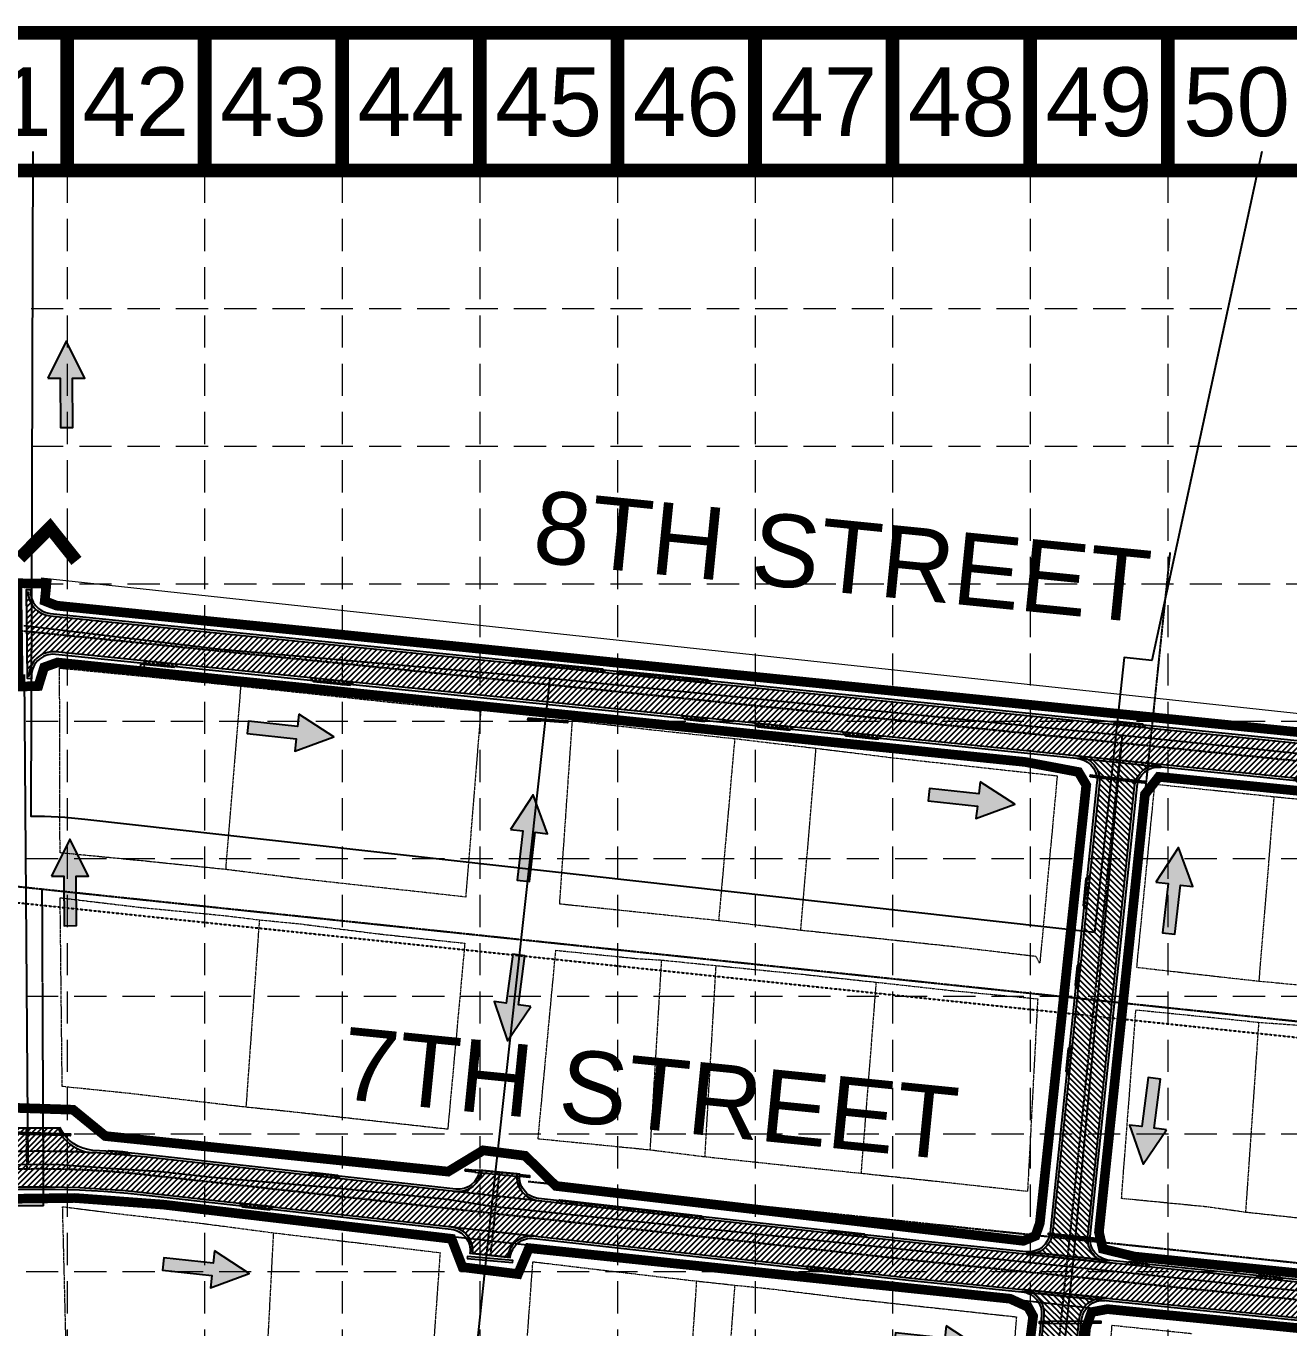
# Model space of a CAD drawing. Extents: x 332488 to 337969, y 579146 to 583084.
# Drawn here: x 336058 to 336843, y 581765 to 582574 of the extents above; entities that cross this region are included whole.
import ezdxf
from ezdxf.enums import TextEntityAlignment as Align

# ---------------------------------------------------------------- set-up
doc = ezdxf.new("R2010")
doc.units = 0
doc.header["$MEASUREMENT"] = 0
for name, pattern in [('CENTER2', [1.125, 0.75, -0.125, 0.125, -0.125]), ('DASHED', [0.75, 0.5, -0.25]), ('HIDDEN', [0.375, 0.25, -0.125]), ('PHANTOM', [2.5, 1.25, -0.25, 0.25, -0.25, 0.25, -0.25])]:
    doc.linetypes.add(name, pattern=pattern)
doc.layers.get('0').update_dxf_attribs({"color": 6})
for name, color, linetype in [('ARROWS', 252, 'Continuous'), ('BASE', 7, 'Continuous'), ('E-CULVERT', 1, 'Continuous'), ('E-MB', 1, 'Continuous'), ('E-SanitarySewer', 2, 'HIDDEN'), ('E-WATER', 2, 'DASHED'), ('GRID', 254, 'HIDDEN'), ('LIMITS OF DISTURBANCE', 1, 'PHANTOM'), ('P-CULVERT', 2, 'Continuous'), ('P-DRIVEWAY TRANSITION', 2, 'Continuous'), ('P-DRIVEWAY TRANSITION-H', 6, 'Continuous'), ('P-PVMT', 2, 'Continuous'), ('P-PVMT-H-7th', 6, 'Continuous'), ('P-PVMT-H-8th', 6, 'Continuous'), ('P-PVMT-H-Snyder', 6, 'Continuous'), ('parcel', 8, 'Continuous'), ('ROADS', 5, 'Continuous'), ('row', 1, 'Continuous'), ('SILT FENCE', 200, 'Continuous'), ('STREETNAME', 2, 'Continuous'), ('subdiv', 6, 'PHANTOM')]:
    doc.layers.add(name, color=color, linetype=linetype)
doc.layers.add('QUANTITIES', color=4, linetype='Continuous', plot=False)
doc.styles.get("Standard").update_dxf_attribs({"font": 'ARIAL.TTF'})
pattern_1 = [(45, (0, 0), (-1.767766952966369, 1.767766952966369), [])]
pattern_2 = [(135, (0, 0), (-1.767766952966369, -1.767766952966369), [])]
pattern_3 = [(45.09306700437445, (333744.6352764597, 581923.8884556454), (-1.327977036632529, 1.323669894715706), []), (135.0930670043744, (333744.6352764597, 581923.8884556454), (-1.323669894715706, -1.327977036632529), [])]
pattern_4 = [(45.09306700437445, (333744.6352764597, 581923.8884556454), (-1.770636048843371, 1.764893192954274), [])]
pattern_5 = [(45, (0, 0), (-1.325825214724776, 1.325825214724777), []), (135, (0, 0), (-1.325825214724777, -1.325825214724776), [])]

# ---------------------------------------------------------------- blocks, each defined once
blk = doc.blocks.new('A$C796B4345')
at = {"layer": 'SILT FENCE', "color": 200, "linetype": 'DASHED', "ltscale": 80, "const_width": 8, "flags": 128}
blk.add_lwpolyline([(38.21273843862582, 22.70146728202235), (20.65375032334123, 2.674251302960329), (2.97461769322399, 22.3390892293537)], dxfattribs=at)
blk = doc.blocks.new('arrow')
blk.add_lwpolyline([(-67.00679329302966, -25.35842018353742), (-59.3270347441985, -25.41938721699262), (-59.57091179542658, -56.1384215279777), (-51.89114823905948, -56.19938584448118), (-51.64727869913713, -25.48035696739953), (-43.96752265407486, -25.54132400085473), (-55.30425519266737, -2.410587189246144), (-67.00678578172392, -25.35840795725562)], close=True)
at = {"color": 254}
for points in [[(-43.96751955730906, -25.54132267721434), (-67.00679354271597, -25.35841771446121), (-55.30425158724847, -2.410596210431322), (-67.00679354271597, -25.35841771446121)], [(-59.57090883123692, -56.13841801592571), (-51.89115083610795, -56.19938633684342), (-59.32703554756517, -25.41938603537892), (-51.64727755243712, -25.48035435629663)]]:
    blk.add_solid(points, dxfattribs=at)

msp = doc.modelspace()

# ---------------------------------------------------------------- hatches: boundary and pattern name
at = {"layer": 'P-DRIVEWAY TRANSITION-H'}
h = msp.add_hatch(dxfattribs=at)
h.set_pattern_fill('NET', color=253, scale=15, angle=45, style=0)
h.set_pattern_definition(pattern_3)
h.paths.add_polyline_path([(336131.3298576259, 582179.6022510945), (336133.1167040252, 582177.409722886), (336150.2809843725, 582175.6598910694), (336152.4735125809, 582177.4467374689)])
h.paths.add_polyline_path([(336235.0941367188, 582169.0238852487), (336236.8809831183, 582166.8313570404), (336259.6995183795, 582164.505095863), (336261.8920465878, 582166.2919422623)])
h.paths.add_polyline_path([(336360.0593114253, 582178.3981979372), (336362.2518396336, 582180.1850443365), (336416.4711830533, 582174.6575925428), (336418.2580294529, 582172.4650643343)])
h = msp.add_hatch(dxfattribs=at)
h.set_pattern_fill('NET', color=253, scale=15, angle=45, style=0)
h.set_pattern_definition(pattern_5)
h.paths.add_polyline_path([(336425.2531432161, 582171.751939614), (336427.4456714245, 582173.5387860133), (336481.6650148442, 582168.0113342196), (336483.4518612438, 582165.8188060111)])
h = msp.add_hatch(dxfattribs=at)
h.set_pattern_fill('NET', color=253, scale=15, angle=45, style=0)
h.set_pattern_definition(pattern_3)
h.paths.add_polyline_path([(336465.5867400861, 582145.5260582075), (336467.3735864856, 582143.3335299991), (336479.7262095788, 582142.0742279794), (336481.9187377872, 582143.861074379)])
h.paths.add_polyline_path([(336511.1650722553, 582140.8795239999), (336512.9519186547, 582138.6869957915), (336532.8933741086, 582136.6540417429), (336535.0859023168, 582138.4408881423)])
h.paths.add_polyline_path([(336565.7983927093, 582135.3098688528), (336567.5852391089, 582133.1173406445), (336587.6990904678, 582131.0668115017), (336589.8916186762, 582132.8536579013)])
h = msp.add_hatch(dxfattribs=at)
h.set_pattern_fill('NET', color=253, scale=15, angle=45, style=0)
h.set_pattern_definition(pattern_3)
h.paths.add_polyline_path([(336754.0549894826, 582138.2318665116), (336752.268143083, 582140.4243947199), (336736.0623855903, 582142.076508849), (336733.8698573819, 582140.2896624494)])
h.paths.add_polyline_path([(336844.7040907596, 582106.8765145593), (336846.4909371593, 582104.6839863509), (336864.7804214839, 582102.8194443523), (336866.9729496923, 582104.6062907518)])
h.paths.add_polyline_path([(336920.9786744518, 582099.1006165519), (336922.7655208515, 582096.9080883436), (336935.6080628211, 582095.5988409943), (336937.8005910295, 582097.3856873938)])
h.paths.add_polyline_path([(337009.6503956327, 582090.0608784548), (337011.4372420323, 582087.8683502465), (337022.2753264647, 582086.7634495697), (337024.467854673, 582088.5502959692)])
h.paths.add_polyline_path([(337210.8011159552, 582069.5543425995), (337212.5879623548, 582067.3618143912), (337233.4736124172, 582065.2326033636), (337235.6661406258, 582067.0194497632)])
edge = h.paths.add_edge_path()
edge.add_line((337334.7501280849, 582056.9182214988), (337336.5369744843, 582054.7256932905))
edge.add_line((337336.5369744843, 582054.7256932905), (337408.8583655936, 582047.3528079361))
edge.add_arc((337384.8217184155, 581811.5748624185), 237.0000000002167, 82.29821815298959, 84.17902770116092, ccw=False)
edge.add_line((337416.5837483721, 582046.4368930942), (337418.6999753999, 582048.1615562619))
edge.add_line((337418.6999753999, 582048.1615562619), (337334.7501280849, 582056.9182214988))
h = msp.add_hatch(dxfattribs=at)
h.set_pattern_fill('NET', color=253, scale=15, angle=45, style=0)
h.set_pattern_definition(pattern_3)
h.paths.add_polyline_path([(336717.0219870885, 582025.3549376668), (336715.2399424747, 582027.5513704552), (336717.0011948184, 582044.4608844724), (336719.1976276069, 582046.2429290862)])
h.paths.add_polyline_path([(336706.2931111266, 581922.3486426793), (336704.5110665128, 581924.5450754677), (336705.9981125646, 581938.8219768697), (336708.1945453531, 581940.6040214836)])
h.paths.add_polyline_path([(336676.7144138223, 581638.3680998223), (336674.9323692085, 581640.5645326107), (336676.9532639458, 581659.9668334842), (336679.1496967343, 581661.748878098)])
h = msp.add_hatch(dxfattribs=at)
h.set_pattern_fill('NET', color=253, scale=15, angle=45, style=0)
h.set_pattern_definition(pattern_5)
h.paths.add_polyline_path([(336713.5472044101, 581991.9940813329), (336711.3507716215, 581990.2120367191), (336710.1155483489, 581978.3528472518), (336711.8975929627, 581976.1564144633)])
h = msp.add_hatch(dxfattribs=at)
h.set_pattern_fill('NET', color=253, scale=15, angle=45, style=0)
h.set_pattern_definition(pattern_5)
edge = h.paths.add_edge_path()
edge.add_line((336107.5476800143, 581873.5713852657), (336109.7147720695, 581875.425830806))
edge.add_arc((336066.2689011291, 581263.9673642704), 612.9999999999382, 84.859272412834, 85.93580137268492, ccw=False)
edge.add_line((336121.195105334, 581874.501648395), (336123.0600093076, 581872.322334688))
edge.add_line((336123.0600093076, 581872.322334688), (336107.5476800143, 581873.5713852657))
h.paths.add_polyline_path([(336190.9675980555, 581842.7212240617), (336192.7340903858, 581840.5122639337), (336209.6842717871, 581838.6257090032), (336211.8932319151, 581840.3922013334)])
h.paths.add_polyline_path([(336233.4233365541, 581860.1317461623), (336235.6322966822, 581861.8982384925), (336251.6797411644, 581860.1121581672), (336253.4462334946, 581857.9031980393)])
h = msp.add_hatch(dxfattribs=at)
h.set_pattern_fill('NET', color=253, scale=15, angle=45, style=0)
h.set_pattern_definition(pattern_3)
h.paths.add_polyline_path([(336387.69548357, 581842.9612585609), (336389.9044436982, 581844.7277508911), (336477.762494099, 581834.9491512263), (336479.5289864293, 581832.7401910984)])
h.paths.add_polyline_path([(336556.3134249507, 581824.1940842663), (336558.5223850786, 581825.9605765967), (336578.9989010487, 581823.6815406829), (336580.7653933791, 581821.4725805545)])
h.paths.add_polyline_path([(336542.7861376789, 581803.5638259869), (336544.5526300091, 581801.3548658588), (336570.6472678551, 581798.4505330661), (336572.8562279831, 581800.2170253963)])
h = msp.add_hatch(dxfattribs=at)
h.set_pattern_fill('NET', color=253, scale=15, angle=45, style=0)
h.set_pattern_definition(pattern_3)
h.paths.add_polyline_path([(336741.7123902715, 581804.6483376828), (336743.9400490182, 581806.4297831876), (336754.8579005742, 581805.3069356459), (336756.6098100607, 581803.116211046)])
h.paths.add_polyline_path([(336822.1292316738, 581796.3778595391), (336824.3568904204, 581798.1593050439), (336837.6364657264, 581796.7935657857), (336839.3883752131, 581794.6028411855)])
h.paths.add_polyline_path([(336921.1492830646, 581786.1941323926), (336923.3769418114, 581787.9755778975), (336930.6315264526, 581787.2294794103), (336932.3834359393, 581785.0387548101)])
h.paths.add_polyline_path([(337159.5706169943, 581761.67366632), (337161.7982757411, 581763.4551118249), (337386.5613209571, 581740.339333829), (337388.3132304437, 581738.1486092289)])
at = {"layer": 'P-PVMT-H-7th'}
h = msp.add_hatch(dxfattribs=at)
h.set_pattern_fill('ANSI31', color=9, scale=20, style=0)
h.set_pattern_definition(pattern_4)
edge = h.paths.add_edge_path()
edge.add_line((336038.5367499277, 581889.249773109), (336077.9568117479, 581889.501597412))
edge.add_arc((336101.0763051417, 581899.0141693181), 24.99999998109827, 202.3648354616469, 266.8627134595914)
edge.add_arc((336066.2689011223, 581263.9673653017), 610.9999989702342, 86.86271341938337, 94.61625503411179)
edge.add_arc((336015.0825329795, 581897.90423467), 24.99999995126188, 274.6162549386216, 339.7462498595679)
h = msp.add_hatch(dxfattribs=at)
h.set_pattern_fill('ANSI31', color=253, scale=20, style=0)
h.set_pattern_definition(pattern_1)
edge = h.paths.add_edge_path()
edge.add_line((335825.8690633353, 581825.6869722484), (335834.5250313084, 581805.4613889824))
edge.add_arc((336066.2689011319, 581263.9673642702), 588.9999999998345, 83.86282012561298, 113.16953209557269, ccw=False)
edge.add_line((336129.2384705681, 581849.5916750061), (336610.550527991, 581796.0216503824))
edge.add_line((336610.550527991, 581796.0216503824), (337388.8775640928, 581715.9745280568))
edge.add_arc((337385.2968724539, 581681.1581720241), 35.00000000015289, -7.624351124783686, 84.12805446683802, ccw=False)
edge.add_line((337419.9874458821, 581676.514454199), (337420.9786051229, 581676.3817765472))
edge.add_line((337420.9786051229, 581676.3817765472), (337433.190660604, 581767.6110939423))
edge.add_line((337433.190660604, 581767.6110939423), (337432.1995013632, 581767.7437715945))
edge.add_arc((337397.5089279353, 581772.3874894198), 34.99999999991752, 264.1280544671977, 352.375648874788, ccw=False)
edge.add_line((337393.9282362966, 581737.5711333872), (336612.8927155777, 581817.8968100856))
edge.add_line((336612.8927155777, 581817.8968100856), (336131.6316412919, 581871.4611602868))
edge.add_arc((336066.268901132, 581263.9673642701), 610.9999999999628, 83.85893752755234, 113.1695320955796)
edge = h.paths.add_edge_path()
edge.add_line((334950.4900005268, 581734.4296820598), (334951.8644201584, 581756.3867076023))
edge.add_arc((335064.1687015881, 583550.502506821), 1797.627256311322, 264.1888517328631, 266.4181927454968, ccw=False)
edge.add_arc((334909.7337188367, 582096.7964629089), 335.8172667600802, 255.9339546163211, 265.290039501902, ccw=False)
edge.add_line((334828.1166219403, 581771.0482685188), (334779.5199037807, 581782.2453342903))
edge.add_arc((334736.6355995654, 581596.1218901679), 191.000000000006, 77.02504297118213, 90.09306700432731)
edge.add_line((334736.3253535026, 581787.1216381976), (332764.6068176676, 581783.918922386))
edge.add_line((332764.6068176676, 581783.918922386), (332764.6425528163, 581761.9189514088))
edge.add_line((332764.6425528163, 581761.9189514088), (334736.3610886512, 581765.1216672204))
edge.add_arc((334736.6355995655, 581596.1218901679), 169.0000000000381, 77.02504297120538, 90.09306700435008, ccw=False)
edge.add_line((334774.5803504155, 581760.807031826), (334823.0275859664, 581749.6444080222))
edge.add_arc((334920.5213069654, 582162.0827408719), 423.8046767534789, 256.7003380621547, 264.5041076851441)
edge.add_arc((335064.1687015871, 583550.5025068203), 1819.627256310553, 264.1888517328911, 266.4181927455256)
h = msp.add_hatch(dxfattribs=at)
h.set_pattern_fill('ANSI31', color=9, scale=20, style=0)
h.set_pattern_definition(pattern_4)
edge = h.paths.add_edge_path()
edge.add_line((336376.6324302992, 581844.1925762206), (336324.9504128464, 581849.9447839719))
edge.add_arc((336326.609667088, 581864.8527306903), 14.99999999989048, 263.6491187879381, 353.269313164615)
edge.add_line((336341.5062873856, 581863.0946909561), (336363.3950642432, 581860.8585626733))
edge.add_arc((336378.2916845409, 581859.1005229391), 14.99999999996062, 173.2693131646411, 263.6491187879872)
edge = h.paths.add_edge_path()
edge.add_line((336357.5104274924, 581809.1924341277), (336335.6216506348, 581811.4285624108))
edge.add_arc((336320.7250303372, 581813.186602145), 14.99999999990281, 353.269313164615, 443.64911878838)
edge.add_line((336322.3842845787, 581828.0945488634), (336374.0663020316, 581822.3423411119))
edge.add_arc((336372.40704779, 581807.4343943933), 14.99999999999974, 83.64911878820823, 173.2693131641734)
at = {"layer": 'P-PVMT-H-8th'}
h = msp.add_hatch(dxfattribs=at)
h.set_pattern_fill('ANSI31', color=253, scale=20, style=0)
h.set_pattern_definition(pattern_1)
edge = h.paths.add_edge_path()
edge.add_line((336059.0371318932, 582170.1259750369), (336058.4669425456, 582222.4536234654))
edge.add_line((336058.4669425456, 582222.4536234654), (336059.4672855178, 582222.4275961871))
edge.add_arc((336074.4663950905, 582222.5910343074), 14.99999999974134, 180.6242999872488, 264.1790277024031)
edge.add_line((336072.9450883074, 582207.668379528), (337411.2924564469, 582071.2290555835))
edge.add_arc((337384.8217184172, 581811.5748624187), 260.9999999997888, 75.96803072203181, 84.17902770157161, ccw=False)
edge.add_line((337448.1046274513, 582064.786776483), (337455.9418560116, 582062.8280905188))
edge.add_arc((337464.428069867, 582096.7837111785), 34.99999999971673, 255.9680307215123, 345.2297899019455)
edge.add_line((337498.2715323976, 582087.8607047388), (337499.2384884703, 582087.6057616975))
edge.add_arc((340916.6696020146, 581186.5821209645), 3534.215474045143, 165.2297899061442, 166.7062715379284)
edge.add_line((337477.1567963179, 581999.2509812198), (337476.1835922698, 581999.4809244324))
edge.add_arc((337442.1214505903, 582007.528936872), 35.00000000039919, 346.7062715426026, 435.968030722113)
edge.add_line((337450.6076644455, 582041.4845575325), (337442.7704358852, 582043.4432434966))
edge.add_arc((337384.8217184169, 581811.5748624182), 239.0000000002617, 75.96803072196103, 84.17902770149473)
edge.add_line((337409.0612064981, 582049.34249524), (336076.5578912215, 582185.1860406586))
edge.add_arc((336075.0365844383, 582170.263385879), 15.00000000001811, 84.17902770205089, 180.6242999872367)
edge.add_line((336060.0374748653, 582170.0999477586), (336059.0371318932, 582170.1259750369))
at = {"layer": 'P-PVMT-H-Snyder'}
h = msp.add_hatch(dxfattribs=at)
h.set_pattern_fill('ANSI31', color=253, scale=20, angle=90, style=0)
h.set_pattern_definition(pattern_2)
edge = h.paths.add_edge_path()
edge.add_line((336763.5420458958, 582115.1506702792), (336711.8100521505, 582120.4245464199))
edge.add_arc((336710.288745367, 582105.5018916401), 15.00000000016344, -5.94634226395948, 84.17902770098999, ccw=False)
edge.add_line((336725.2080356259, 582103.947935985), (336696.0910080281, 581824.3998132775))
edge.add_arc((336681.1717177693, 581825.953768933), 15.00000000021874, 264.1280544681539, 354.0536577347137, ccw=False)
edge.add_line((336679.6371356387, 581811.0324734902), (336731.3643367795, 581805.7125842853))
edge.add_arc((336732.8989189104, 581820.6338797279), 15.00000000007964, 174.0536577355522, 264.1280544670025, ccw=False)
edge.add_line((336717.9796286516, 581822.1878353831), (336747.1014488539, 582101.7819711547))
edge.add_arc((336762.0207391126, 582100.2280154994), 15.000000000033, 84.17902770187482, 174.0536577350869, ccw=False)
h = msp.add_hatch(dxfattribs=at)
h.set_pattern_fill('ANSI31', color=253, scale=20, angle=90, style=0)
h.set_pattern_definition(pattern_2)
edge = h.paths.add_edge_path()
edge.add_arc((336675.7846669569, 581774.233519102), 14.99999999982421, -5.946342264539908, 84.12805446779618, ccw=False)
edge.add_line((336690.7039572154, 581772.6795634468), (336660.8412175072, 581485.9719729734))
edge.add_arc((336645.9219272487, 581487.5259286287), 14.99999999991721, 264.1994973411172, 354.0536577350408, ccw=False)
edge.add_line((336644.4059518689, 581472.6027312955), (336696.1398702152, 581467.3473329544))
edge.add_arc((336697.6558455951, 581482.2705302879), 15.000000000204, 174.0536577360636, 264.1994973407647, ccw=False)
edge.add_line((336682.7365553362, 581483.824485943), (336712.5925778385, 581770.4675855521))
edge.add_arc((336727.5118680969, 581768.913629897), 14.9999999998352, 84.12805446646922, 174.0536577359023, ccw=False)
edge.add_line((336729.046450228, 581783.8349253394), (336677.3192490875, 581789.1548145444))

# ---------------------------------------------------------------- linework, layer by layer
at = {"layer": 'BASE', "const_width": 8.550000000013824}
for points in [[(332492.6987585857, 579149.7826341001), (337964.6987585946, 579149.7826341001), (337964.6987585946, 582569.7826341056), (332492.6987585857, 582569.7826341056)], [(332578.012008911, 579235.2602439295), (337879.4376232857, 579235.1119746852), (337879.3271278322, 582484.3235384355), (332579.0893631736, 582484.4219656782)]]:
    msp.add_lwpolyline(points, close=True, dxfattribs=at)
for points in [[(336083.6987585915, 582484.2826341055), (336083.6987585915, 582569.7826341056)], [(336169.1987585917, 582484.2826341055), (336169.1987585917, 582569.7826341056)], [(336254.6987585918, 582484.2826341055), (336254.6987585918, 582569.7826341056)], [(336340.198758592, 582484.2826341055), (336340.198758592, 582569.7826341056)], [(336425.6987585921, 582484.2826341055), (336425.6987585921, 582569.7826341056)], [(336511.1987585922, 582484.2826341055), (336511.1987585922, 582569.7826341056)], [(336596.6987585924, 582484.2826341055), (336596.6987585924, 582569.7826341056)], [(336682.1987585925, 582484.2826341055), (336682.1987585925, 582569.7826341056)], [(336767.6987585927, 582484.2826341055), (336767.6987585927, 582569.7826341056)]]:
    msp.add_lwpolyline(points, dxfattribs=at)
at = {"layer": 'E-CULVERT', "color": 5, "flags": 128}
for points in [[(336370.1769710835, 582144.2244759097), (336394.7848905756, 582142.4676794475), (336394.6958777413, 582141.2208527894), (336370.0879582491, 582142.9776492516)], [(336725.6114298755, 582108.069833911), (336747.3433564302, 582105.5143240087), (336747.1973717723, 582104.2728778843), (336725.4654452176, 582106.8283877866)], [(336035.8879385415, 581887.3833411651), (336079.7628770282, 581885.9955199308), (336079.7233576716, 581884.7461447988), (336035.8484191849, 581886.1339660331)], [(336337.1303376461, 581862.0057311268), (336365.0365393544, 581859.3100399533), (336365.1567277576, 581860.5542484358), (336337.2505260493, 581863.2499396092)], [(336699.6263826634, 581823.4188374727), (336719.4521652224, 581821.4237861505), (336719.3270108796, 581820.1800673759), (336699.5012283207, 581822.175118698)], [(336332.3227945184, 581808.4443596181), (336360.5810234539, 581805.8657970923), (336360.6946139869, 581807.1106252696), (336332.4363850515, 581809.6891877954)], [(336693.9057614671, 581767.9197130702), (336720.1185620587, 581768.1856843792), (336720.1058794374, 581769.435620038), (336693.8930788458, 581769.1696487289)]]:
    msp.add_lwpolyline(points, close=True, dxfattribs=at)
at = {"layer": 'E-MB', "flags": 128}
msp.add_lwpolyline([(336129.3165527129, 582177.6718715542), (336129.0493052144, 582175.1861968421), (336131.5349799265, 582174.9189493435), (336131.802227425, 582177.4046240556)], close=True, dxfattribs=at)
at = {"layer": 'E-SanitarySewer', "color": 33, "ltscale": 0.5}
msp.add_line((336032.2970981745, 582031.6122121818), (337331.515210101, 581894.7940576114), dxfattribs=at)
at = {"layer": 'E-WATER', "color": 120, "ltscale": 0.5}
for p, q in [((336740.1141675047, 581967.128657297), (336769.2625258743, 582246.9775819469)), ((336042.2585774898, 582040.6184840674), (337332.6073696869, 581904.7343404583)), ((336069.1275814537, 581841.0530170366), (336068.2837344673, 582037.8778249607)), ((336370.143286904, 581856.2862253141), (337092.1157801268, 581779.840545743))]:
    msp.add_line(p, q, dxfattribs=at)
msp.add_arc((336060.7511490837, 581342.8231109483), 498.3003150109665, 89.03681211188228, 110.4465682077692, dxfattribs=at)
at = {"layer": 'GRID', "color": 252, "linetype": 'HIDDEN', "lineweight": 0, "ltscale": 80}
for p, q in [((336083.6987585915, 582484.2826341055), (336083.6987585915, 579491.4050111248)), ((336169.1987585917, 582484.2826341055), (336169.1987585917, 579491.4050111248)), ((336254.6987585918, 582484.2826341055), (336254.6987585918, 579491.4050111248)), ((336340.198758592, 582484.2826341055), (336340.198758592, 579491.4050111248)), ((336425.6987585921, 582484.2826341055), (336425.6987585921, 579491.4050111248)), ((336511.1987585922, 582484.2826341055), (336511.1987585922, 579491.4050111248)), ((336596.6987585924, 582484.2826341055), (336596.6987585924, 579491.4050111248)), ((336682.1987585925, 582484.2826341055), (336682.1987585925, 579491.4050111248)), ((336767.6987585927, 582484.2826341055), (336767.6987585927, 579491.4050111248)), ((332581.3468715379, 582398.5016804191), (337882.3468715464, 582398.5016804191)), ((332581.3468715379, 582313.001680419), (337882.3468715464, 582313.001680419)), ((332581.3468715379, 582227.5016804187), (337882.3468715464, 582227.5016804187)), ((332578.1987585859, 582142.282634105), (337879.1987585945, 582142.282634105)), ((332578.1987585859, 582056.7826341048), (337879.1987585945, 582056.7826341048)), ((332578.1987585859, 581971.2826341047), (337879.1987585945, 581971.2826341047)), ((332578.1987585859, 581885.7826341045), (337879.1987585945, 581885.7826341045)), ((332578.1987585859, 581800.2826341044), (337879.1987585945, 581800.2826341044))]:
    msp.add_line(p, q, dxfattribs=at)
at = {"layer": 'LIMITS OF DISTURBANCE', "color": 1, "linetype": 'DASHED', "ltscale": 80, "const_width": 6, "flags": 128}
msp.add_lwpolyline([(336564.3092935188, 580791.3038364649), (336567.0052905409, 580807.8106723065), (336582.1702698404, 580814.8850248358), (336611.8294605622, 581096.0013912139), (336600.0344696399, 581107.4550896633), (336602.3934551831, 581142.1531205673), (336618.2324574403, 581153.2699631006), (336647.1916793659, 581435.8606589661), (336641.0090483022, 581442.9917945839), (336339.8666644464, 581474.3543566107), (336327.5208063931, 581460.5171820517), (336288.6126352292, 581463.1350377254), (336278.511455656, 581481.0859598878), (335878.7350020302, 581517.9891934886), (335865.0349987354, 581515.7684013254), (335855.7782440227, 581496.5215226384), (335820.6025445126, 581499.112440192), (335828.7484949799, 581590.535123911), (335867.6268963753, 581584.6129982027), (335870.2187940152, 581568.3271823697), (335884.2890548576, 581560.1842644983), (336291.5354450219, 581516.0564580307), (336306.689110545, 581529.1150751249), (336331.2484744322, 581525.9810149863), (336343.2668650304, 581510.3106744732), (336639.3908306756, 581479.3693864183), (336648.1511065494, 581485.3610176533), (336684.0432714792, 581772.5026431191), (336680.9048362817, 581778.2067353067), (336669.7776741823, 581783.3404481402), (336370.7130116015, 581814.7980202996), (336363.9158655149, 581798.6922299524), (336329.4264824227, 581802.9703339355), (336322.6293363362, 581820.5860527048), (336143.3820197093, 581841.8534496819, 0.08763947130923862), (335924.5325992433, 581829.4234683639), (335891.8472894146, 581818.0589066211), (335886.8734626514, 581804.9186190399), (335850.8416136689, 581789.5907888601), (335830.0657282365, 581797.427810739), (335815.5617831741, 581828.3840909628), (335866.3358301767, 581847.6986832838), (335948.0887977728, 581873.9365317603), (336020.0868252716, 581882.4754778267), (336034.9745538486, 581902.4810239698), (336087.4476582529, 581900.7732307746), (336107.4606854627, 581884.4272471669), (336320.4882515939, 581862.3340663975), (336342.2899299362, 581875.5329886896), (336368.3905588104, 581872.1565252895), (336387.4286735007, 581853.43248107), (336677.9534260216, 581819.3267901603), (336685.4529427118, 581822.3936145031), (336688.1800368172, 581830.2310943103), (336717.0455250554, 582102.4214857104), (336712.2347999653, 582110.5966576503), (336679.040812646, 582116.848272605), (336077.6693005343, 582178.625346055), (336069.4577428056, 582175.6702760864), (336065.8446662542, 582164.0142132223), (336053.6915532313, 582163.6858787513), (336052.7622434464, 582227.8751583239), (336070.8865020853, 582227.6125863148), (336069.8358378294, 582216.8471140286), (336077.1905824281, 582213.9588219277), (337435.1120653143, 582075.6290862656), (337449.2366512441, 582071.4455942167), (337467.5462598754, 582070.399726182), (337482.7170856795, 582075.1061522481), (337493.7028887817, 582094.4548303501), (337506.8263003258, 582091.4410858508), (337480.5519196596, 581988.076850942), (337467.0554379253, 581991.6406268582), (337469.0926445043, 582011.7505607056), (337462.4717152221, 582024.7329029009), (337446.6833405332, 582036.6970319387), (337423.7647586199, 582040.5153760766), (337346.0962222456, 582048.9157291981), (337131.8900008146, 582071.4639909817), (337123.6244024234, 582067.8716045122), (337118.2337988992, 582057.0944251937), (337086.6089817742, 582059.9683423333), (337083.3746006982, 582073.2601842163), (337068.9996895692, 582076.8525706858), (336762.1133204978, 582107.5884281986), (336753.5225300477, 582096.7409668667), (336724.9358726684, 581824.7224777056), (336727.3295896086, 581814.3535114524), (336746.8783727614, 581809.5678439094), (337396.4087114227, 581743.1661940693), (337410.054674055, 581747.1264361986), (337423.2604739079, 581760.7673188682), (337427.4423047341, 581776.3883425123), (337440.8681543744, 581772.4280804731), (337423.6457743533, 581667.5325737091), (337410.9730176935, 581669.6439210486), (337409.9169493718, 581691.4610707037), (337401.8204887742, 581702.0177476713), (337385.2755132029, 581708.7036576848), (337369.3714409312, 581712.9552615659), (337094.9010632508, 581739.1056059492), (337084.6629174594, 581734.7505501301), (337082.7024106989, 581724.9517243118), (337081.3954167254, 581715.8061230194), (337050.0274033588, 581720.8144232745), (337049.8095973656, 581738.6700963853), (337043.9280770831, 581746.509168986), (337015.3919208613, 581748.4689421136), (336730.1820517313, 581776.897996614), (336720.3447865299, 581775.0541788534), (336716.9632315547, 581765.5278800037), (336689.6148954229, 581486.3813810819), (336691.4404269378, 581475.1281954248), (336698.4382819426, 581471.7826521287), (337016.0528918924, 581440.8161382066), (337022.5604621936, 581446.173300059), (337026.0056334576, 581454.2090627474), (337060.0746686803, 581449.9998669934), (337063.5198399443, 581438.52020601), (337088.4017096586, 581433.545692887), (337350.3011546652, 581406.43011564), (337364.8832958979, 581429.1242618612), (337382.8890557112, 581429.7048734785), (337388.3490047967, 581435.7978829921), (337401.5529084862, 581435.4070911058), (337388.8305987511, 581327.9556286056), (337378.2350261193, 581331.3256810118), (337370.1107737268, 581347.8382480933), (337350.94335075, 581352.4831652408), (337336.3342031366, 581375.6180429582), (337214.0031762915, 581387.1725851463), (336698.0063674753, 581437.8958707761), (336687.7052374496, 581437.2901314064), (336684.0695333453, 581423.3585041926), (336656.8649264155, 581152.761782333), (336668.8994344044, 581129.3700965693), (336665.5565295643, 581097.2900607084), (336647.5047675809, 581081.9183888873), (336622.1687034764, 580812.467263846), (336633.9628095226, 580798.319594103), (336632.0757474988, 580783.7003380235)], format="xyb", close=True, dxfattribs=at)
at = {"layer": 'P-CULVERT', "color": 5, "flags": 128}
for points in [[(336719.5065038208, 582107.529114145), (336719.6524884788, 582108.7705602694), (336725.6114298755, 582108.069833911), (336725.4654452177, 582106.8283877865)], [(336747.1973717723, 582104.2728778843), (336747.3433564302, 582105.5143240087), (336753.302297827, 582104.8135976504), (336753.1563131691, 582103.5721515259)], [(336079.7234310118, 581884.7461401892), (336079.7629503683, 581885.9955153214), (336085.7599510019, 581885.8058224098), (336085.7204316454, 581884.5564472778)], [(336331.1604707476, 581862.5680624894), (336331.2776962795, 581863.8125536203), (336337.2512537073, 581863.249871067), (336337.1340281754, 581862.0053799361)], [(336365.0381287513, 581859.2955388904), (336365.1553542832, 581860.5400300213), (336371.128911711, 581859.977347468), (336371.0116861791, 581858.7328563371)], [(336693.5394282489, 581822.7750749867), (336693.6566537808, 581824.0195661177), (336699.6302112087, 581823.4568835644), (336699.5129856768, 581822.2123924334)], [(336719.3349396905, 581820.1792950196), (336719.4521652224, 581821.4237861505), (336725.4257226503, 581820.8611035972), (336725.3084971184, 581819.6166124663)], [(336687.9060703049, 581767.8588364876), (336687.8933876836, 581769.1087721465), (336693.8930788458, 581769.1696487289), (336693.9057614671, 581767.91971307)], [(336720.1185620587, 581768.1856843791), (336720.1058794374, 581769.435620038), (336726.1055705996, 581769.4964966204), (336726.1182532209, 581768.2465609615)]]:
    msp.add_lwpolyline(points, close=True, dxfattribs=at)
at = {"layer": 'P-DRIVEWAY TRANSITION', "color": 7, "flags": 128}
for points in [[(336131.3298576259, 582179.6022510945), (336133.1167040252, 582177.409722886), (336150.2809843725, 582175.6598910694), (336152.4735125809, 582177.4467374689)], [(336360.0593114253, 582178.3981979372), (336362.2518396336, 582180.1850443365), (336416.4711830533, 582174.6575925428), (336418.2580294529, 582172.4650643343)], [(336425.2531432161, 582171.751939614), (336427.4456714245, 582173.5387860133), (336481.6650148442, 582168.0113342196), (336483.4518612438, 582165.8188060111)], [(336235.0941367188, 582169.0238852487), (336236.8809831183, 582166.8313570404), (336259.6995183795, 582164.505095863), (336261.8920465878, 582166.2919422623)], [(336465.5867400861, 582145.5260582075), (336467.3735864856, 582143.3335299991), (336479.7262095788, 582142.0742279794), (336481.9187377872, 582143.861074379)], [(336511.1650722553, 582140.8795239999), (336512.9519186547, 582138.6869957915), (336532.8933741086, 582136.6540417429), (336535.0859023168, 582138.4408881423)], [(336754.0549894826, 582138.2318665116), (336752.268143083, 582140.4243947199), (336736.0623855903, 582142.076508849), (336733.8698573819, 582140.2896624494)], [(336565.7983927093, 582135.3098688528), (336567.5852391089, 582133.1173406445), (336587.6990904678, 582131.0668115017), (336589.8916186762, 582132.8536579013)], [(336717.0219870885, 582025.3549376668), (336715.2399424747, 582027.5513704552), (336717.0011948184, 582044.4608844724), (336719.1976276069, 582046.2429290862)], [(336713.5472044101, 581991.9940813329), (336711.3507716215, 581990.2120367191), (336710.1155483489, 581978.3528472518), (336711.8975929627, 581976.1564144633)], [(336706.2931111266, 581922.3486426793), (336704.5110665128, 581924.5450754677), (336705.9981125646, 581938.8219768697), (336708.1945453531, 581940.6040214836)], [(336233.4233365541, 581860.1317461623), (336235.6322966822, 581861.8982384925), (336251.6797411644, 581860.1121581672), (336253.4462334946, 581857.9031980393)], [(336190.9675980555, 581842.7212240617), (336192.7340903858, 581840.5122639337), (336209.6842717871, 581838.6257090032), (336211.8932319151, 581840.3922013334)], [(336387.69548357, 581842.9612585609), (336389.9044436982, 581844.7277508911), (336477.762494099, 581834.9491512263), (336479.5289864293, 581832.7401910984)], [(336556.3134249507, 581824.1940842663), (336558.5223850786, 581825.9605765967), (336578.9989010487, 581823.6815406829), (336580.7653933791, 581821.4725805545)], [(336741.7123902715, 581804.6483376828), (336743.9400490182, 581806.4297831876), (336754.8579005742, 581805.3069356459), (336756.6098100607, 581803.116211046)], [(336542.7861376789, 581803.5638259869), (336544.5526300091, 581801.3548658588), (336570.6472678551, 581798.4505330661), (336572.8562279831, 581800.2170253963)], [(336822.1292316738, 581796.3778595391), (336824.3568904204, 581798.1593050439), (336837.6364657264, 581796.7935657857), (336839.3883752131, 581794.6028411855)]]:
    msp.add_lwpolyline(points, close=True, dxfattribs=at)
msp.add_lwpolyline([(336107.5476800143, 581873.5713852657), (336109.7147720695, 581875.425830806, -0.004697278257738028), (336121.195105334, 581874.501648395), (336123.0600093076, 581872.322334688)], format="xyb", close=True, dxfattribs=at)
at = {"layer": 'P-PVMT', "color": 7, "linetype": 'CENTER2'}
for p, q in [((336052.1504007135, 582198.7313034728), (337410.1768314725, 582060.2857754118)), ((336704.3417929334, 581797.4336994148), (336738.8482718238, 582128.7251185924)), ((336058.2390282723, 581889.3756357353), (336058.6863241941, 581863.9194494627)), ((336352.3075184693, 581861.9930190747), (336346.7091964088, 581810.2941060092)), ((336669.0953545603, 581459.0380425694), (336704.3417929334, 581797.4336994148))]:
    msp.add_line(p, q, dxfattribs=at)
at = {"layer": 'P-PVMT', "color": 7}
msp.add_line((336038.5367499277, 581889.249773109), (336077.956811748, 581889.5015974119), dxfattribs=at)
at = {"layer": 'P-PVMT', "color": 7, "flags": 128}
for points in [[(336059.0371318932, 582170.1259750369), (336058.4669425456, 582222.4536234654), (336059.4672855178, 582222.4275961871), (336059.4672855178, 582222.427596187, 0.3816365420932846), (336072.9450883074, 582207.668379528), (337411.2924564469, 582071.2290555835, -0.03584257008255658), (337448.1046274513, 582064.786776483), (337455.9418560116, 582062.8280905188, 0.41044472702146), (337498.2715323976, 582087.8607047388), (337499.2384884703, 582087.6057616975, 0.006442455584619225), (337477.1567963179, 581999.2509812198), (337476.1835922698, 581999.4809244324, 0.4104447270168984), (337450.6076644455, 582041.4845575325), (337442.7704358852, 582043.4432434966, 0.03584257008252979), (337409.0612064981, 582049.34249524), (336076.5578912215, 582185.1860406586, 0.4475587023562164), (336060.0374748653, 582170.0999477586)], [(336763.5420458958, 582115.1506702792), (336711.8100521505, 582120.4245464199, -0.4148545928077086), (336725.2080356259, 582103.947935985), (336696.0910080281, 581824.3998132775, -0.4138333010306911), (336679.6371356387, 581811.0324734902), (336731.3643367795, 581805.7125842853, -0.414593925978249), (336717.9796286516, 581822.1878353831), (336747.1014488539, 582101.7819711547, -0.4135728223626727)], [(335834.5250313084, 581805.4613889824, -0.1285762424997809), (336129.2384705681, 581849.5916750061), (336610.550527991, 581796.0216503824), (337388.8775640928, 581715.9745280568, -0.4232004122815751), (337419.9874458821, 581676.514454199), (337420.9786051229, 581676.3817765472), (337433.190660604, 581767.6110939423), (337432.1995013632, 581767.7437715945, -0.40528346024643), (337393.9282362966, 581737.5711333872), (336612.8927155777, 581817.8968100856), (336131.6316412919, 581871.4611602868, 0.1285934636338177), (335825.8690633353, 581825.6869722484)], [(336376.6324302992, 581844.1925762206), (336324.9504128464, 581849.9447839719, 0.4122733446944218), (336341.5062873856, 581863.0946909561), (336363.3950642432, 581860.8585626733, 0.4161564455735649)], [(336357.5104274924, 581809.1924341277), (336335.6216506348, 581811.4285624108, 0.4161564455727053), (336322.3842845787, 581828.0945488634), (336374.0663020316, 581822.3423411119, 0.4122733446941161)], [(336677.3192490875, 581789.1548145444, -0.4145939259827792), (336690.7039572154, 581772.6795634468), (336660.8412175072, 581485.9719729734, -0.413468233803145), (336644.4059518689, 581472.6027312955), (336696.1398702152, 581467.3473329544, -0.4149592839510999), (336682.7365553362, 581483.824485943), (336712.5925778385, 581770.4675855521, -0.4138333010473627), (336729.046450228, 581783.8349253394)]]:
    msp.add_lwpolyline(points, format="xyb", close=True, dxfattribs=at)
at = {"layer": 'P-PVMT', "color": 7, "linetype": 'Continuous', "flags": 128}
msp.add_lwpolyline([(336038.5367499277, 581889.249773109), (336077.9568117479, 581889.501597412, 0.2890978787496239), (336099.7080895905, 581874.0516376905, 0.0338441205550107), (336017.094575712, 581872.9853325753, 0.2920889195634916)], format="xyb", close=True, dxfattribs=at)
at = {"layer": 'P-PVMT', "color": 7, "linetype": 'CENTER2', "flags": 128}
msp.add_lwpolyline([(337447.1291412615, 581721.0416598537), (336611.7216217844, 581806.959230234), (336130.4349633356, 581860.5264279522, 0.1401245833033953), (335805.4386140518, 581804.3075916654), (335750.520780668, 581777.7979343771, -0.1160526085899808), (335560.4880887911, 581735.5717021436), (335041.7080823139, 581742.0147206156, -0.02225486075396301), (334881.0454213011, 581751.1697370174, -0.03824844483391418), (334825.5715453865, 581760.3464669687), (334777.0501270981, 581771.5261830582, 0.05708188803975472), (334736.3432210769, 581776.121652709), (332688.0365613569, 581772.7945327339)], format="xyb", dxfattribs=at)
at = {"layer": 'parcel', "lineweight": 0}
msp.add_line((336882.0904645086, 582143.2381261559), (336067.6060764883, 582231.1186787412), dxfattribs=at)
at = {"layer": 'QUANTITIES', "flags": 128}
for points in [[(336348.6401193772, 582155.940538048), (336076.4057605431, 582183.6937751806, 0.4827723793016281), (336061.6447822844, 582168.5576206339), (336059.0528833428, 582168.6804266073), (336058.4499840942, 582224.0099413539), (336061.0287896934, 582223.8874760477, 0.4126286710458624), (336073.0972189857, 582209.1606450059), (337411.4445871253, 582072.7213210615, -0.03584257008256213), (337448.4683223307, 582066.2420173683), (337456.3055508911, 582064.2833314042, 0.4235898977922284), (337497.1710241531, 582089.7021192245), (337499.6022135416, 582089.0611233881, 0.006236986867559126), (337476.7930712467, 581997.7956195292), (337474.346172756, 581998.3737590272, 0.4235898977863881), (337450.243969566, 582040.029316647), (337442.4067410058, 582041.9880026112, 0.03584257008252349), (337408.9090758197, 582047.850229762), (337130.2896729901, 582076.2543973682, 0.4061279847008354), (337116.0696517333, 582064.2526495199), (337091.0061888919, 582066.5700603126, 0.418834678817016), (337079.4298381279, 582081.439360293), (336416.0305618724, 582149.0703437821)], [(336731.5177949925, 581807.2047138294, -0.4145939259784482), (336719.4715576774, 581822.0324398177), (336748.5933778797, 582101.6265755891, -0.4135728223501099), (336763.3899152175, 582113.6584048012), (336711.657921472, 582118.932280942, -0.4148545928201171), (336723.7161066, 582104.1033315506), (336694.599072478, 581824.5551462056, -0.4138319350899826), (336679.7905938515, 581812.5246030344)], [(336696.2914677534, 581468.8396526877, -0.4149592839634961), (336684.2284843621, 581483.6690903774), (336714.0845068643, 581770.3121899867, -0.413833301044904), (336728.8929920148, 581782.3427957952), (336677.1657908746, 581787.6626850001, -0.4145939259734642), (336689.2120281895, 581772.8349590125), (336659.3490312483, 581486.1248988841, -0.4150091862017637), (336644.5575494071, 581474.0950510286)]]:
    msp.add_lwpolyline(points, format="xyb", close=True, dxfattribs=at)
for points in [[(337046.7767245339, 581774.7818775065), (336613.0524101859, 581819.3882982472), (336376.6772395799, 581845.6968511173, -0.4216641812926671), (336364.9574410814, 581860.698952337), (336339.9567943945, 581863.2529850957, -0.4134686235283428), (336325.2084976312, 581851.4253213083), (336131.7948387205, 581872.9522585844, 0.0131083527625519), (336099.7900957499, 581875.5493943456, -0.2725569641816925), (336079.4302338788, 581889.5110099668), (336037.1000178648, 581889.2405949383, -0.2781150576551936), (336016.9740250108, 581874.4804805814, 0.08113132361899998), (335825.2788837008, 581827.0659892892), (335835.1152109429, 581804.0823719414, -0.0002283873641615845), (335835.6087290947, 581804.2933168539, -0.2414546434518623), (335847.814760123, 581803.3840578874), (335882.0597432228, 581815.9412546874, -0.2434142952747834), (335890.8748514101, 581824.6751110706, -0.1029299494983476), (336129.0753270964, 581848.100570703), (336322.3923487961, 581826.584389147, -0.4190889124962013), (336334.0198744974, 581811.5921977271), (336359.0599204834, 581809.0341399881, -0.4147685095586056), (336373.8082172836, 581820.8618037713), (336610.3908333828, 581794.5301622209), (337043.9856609999, 581749.937058556, -0.4190889129182785)], [(336376.6324302992, 581844.1925762206, -0.4146053074843969), (336363.3623780158, 581860.8619018549), (336341.5062873856, 581863.0946909561, -0.4122733447035353), (336324.9504128464, 581849.9447839719, -2.21863067254363)], [(336322.3842845787, 581828.0945488634, -0.416156445569155), (336335.6216506348, 581811.4285624108), (336357.5104274924, 581809.1924341278, -0.4122733446954804), (336374.0663020316, 581822.3423411119, -2.21863067254363)]]:
    msp.add_lwpolyline(points, format="xyb", dxfattribs=at)
at = {"layer": 'ROADS', "color": 7}
for p, q in [((336056.8271110002, 582201.5457789991), (336178.965506, 582187.0187490005)), ((336178.965506, 582187.0187490005), (336383.7201140001, 582168.8160499996)), ((336057.092133, 582171.1975969998), (336059.3284029998, 581866.897574001)), ((336383.7201140001, 582168.8160499996), (336347.499845, 581840.9145520004)), ((336383.7201140001, 582168.8160499996), (336739.3070900002, 582133.4886190007)), ((336739.3070900002, 582133.4886190007), (336708.4061740004, 581803.1012749998)), ((336739.3070900002, 582133.4886190007), (337099.1919509997, 582096.5002969997)), ((336038.2051530001, 581866.1783529995), (336059.3284029998, 581866.897574001)), ((336059.3284029998, 581866.897574001), (336078.8073959998, 581866.8044670001)), ((336078.8073959998, 581866.8044670001), (336113.242695, 581864.1793100005)), ((336113.242695, 581864.1793100005), (336141.9407369997, 581862.4017630005)), ((336141.9407369997, 581862.4017630005), (336173.9116099998, 581858.9681990007)), ((336173.9116099998, 581858.9681990007), (336253.0264580003, 581852.0285470001)), ((336253.0264580003, 581852.0285470001), (336319.8387810001, 581845.1476999996)), ((336347.499845, 581840.9145520004), (336312.2735540001, 581506.4467860004)), ((336319.8387810001, 581845.1476999996), (336347.499845, 581840.9145520004)), ((336347.499845, 581840.9145520004), (336708.4061740004, 581803.1012749998)), ((336708.4061740004, 581803.1012749998), (336673.5821529999, 581466.9913590001)), ((336708.4061740004, 581803.1012749998), (337067.0568880001, 581765.298808))]:
    msp.add_line(p, q, dxfattribs=at)
at = {"layer": 'row', "color": 253, "flags": 128}
msp.add_lwpolyline([(336826.2469656205, 582496.1225514448), (336757.7518891727, 582179.8600459237), (336740.6188716686, 582181.7135456618), (336722.1931862513, 582010.9906800222), (336722.2016329018, 582010.9897353248), (336094.8248985815, 582081.1573367943, 0.02799245146439635), (336061.3117697829, 582083.01619165), (336062.7080450007, 582496.1225514448)], format="xyb", dxfattribs=at)
msp.add_lwpolyline([(337383.8924050462, 581703.458174233), (337354.3586517473, 581429.8137001148), (335861.5160108351, 581590.8765972691), (335884.7433982082, 581816.8734228074, -0.1110581268824251), (336129.0020409921, 581843.808687945)], format="xyb", close=True, dxfattribs=at)
at = {"layer": 'subdiv', "color": 253, "lineweight": 0}
for p, q in [((336079.3222958436, 582060.3653807556), (336079.051004163, 582175.1928388821)), ((336079.051004163, 582175.1928388821), (336140.9462512974, 582169.1556568965)), ((336140.9462512974, 582169.1556568965), (336191.5681043104, 582163.9925518297)), ((336191.5681043104, 582163.9925518297), (336182.2063432503, 582050.0313428594)), ((336191.5681043104, 582163.9925518297), (336287.0706257503, 582153.6937873876)), ((336287.0706257503, 582153.6937873876), (336340.7680994887, 582148.5159816854)), ((336340.7680994887, 582148.5159816854), (336331.3985006022, 582032.9144572048)), ((336389.8158574253, 582028.5342845861), (336397.7423204803, 582142.502326401)), ((336397.7423204803, 582142.502326401), (336450.2056149282, 582136.5102349734)), ((336450.2056149282, 582136.5102349734), (336498.5719881095, 582131.3579147402)), ((336498.5719881095, 582131.3579147402), (336488.5990282353, 582018.2198555004)), ((336498.5719881095, 582131.3579147402), (336548.9848571126, 582125.3756259456)), ((336548.9848571126, 582125.3756259456), (336539.4219822623, 582012.2356132483)), ((336548.9848571126, 582125.3756259456), (336597.3473040541, 582119.403139174)), ((336597.3473040541, 582119.403139174), (336698.9971152949, 582108.2548116213)), ((336698.9971152949, 582108.2548116213), (336688.1883107666, 581991.84002971)), ((336748.4588604341, 581989.0913749645), (336759.6659861449, 582103.0436858498)), ((336759.6659861449, 582103.0436858498), (336809.6726763505, 582097.8835277958)), ((336809.6726763505, 582097.8835277958), (336833.6508111046, 582095.3083496392)), ((336833.6508111046, 582095.3083496392), (336824.2851433149, 581980.5270604286)), ((336833.6508111046, 582095.3083496392), (336859.4743217397, 582092.724350391)), ((336132.1996152485, 582055.1915006926), (336079.3222958436, 582060.3653807556)), ((336182.2063432503, 582050.0313428594), (336132.1996152485, 582055.1915006926)), ((336230.1587278629, 582044.0608187718), (336182.2063432503, 582050.0313428594)), ((336331.3985006022, 582032.9144572048), (336230.1587278629, 582044.0608187718)), ((336080.6788020181, 581915.1858222438), (336079.3940416863, 582032.4786844337)), ((336079.3940416863, 582032.4786844337), (336129.3968524854, 582026.4983596746)), ((336129.3968524854, 582026.4983596746), (336182.0691268537, 582021.3254620703)), ((336439.4124862216, 582023.3760896688), (336389.8158574253, 582028.5342845861)), ((336182.0691268537, 582021.3254620703), (336203.1766918059, 582018.7640063623)), ((336203.1766918059, 582018.7640063623), (336194.8283996205, 581902.3373935372)), ((336203.1766918059, 582018.7640063623), (336229.2052641013, 582016.1790280538)), ((336229.2052641013, 582016.1790280538), (336275.7223523143, 582010.2153669382)), ((336488.5990282353, 582018.2198555004), (336439.4124862216, 582023.3760896688)), ((336539.4219822623, 582012.2356132483), (336488.5990282353, 582018.2198555004)), ((336275.7223523143, 582010.2153669382), (336330.8512007119, 582004.2105417587)), ((336635.3345489851, 582001.934908933), (336539.4219822623, 582012.2356132483)), ((336330.8512007119, 582004.2105417587), (336320.2513699033, 581888.6148954267)), ((336376.4054257595, 581882.6051781131), (336387.4231800609, 581999.8391921325)), ((336387.4231800609, 581999.8391921325), (336438.2500607842, 581994.6751182601)), ((336685.7474103924, 581995.9526286637), (336635.3345489851, 582001.934908933)), ((336438.2500607842, 581994.6751182601), (336453.009160094, 581993.7843826655)), ((336453.009160094, 581993.7843826655), (336445.8832837567, 581875.7115885243)), ((336453.009160094, 581993.7843826655), (336486.8253976242, 581990.341993819)), ((336688.1883107666, 581991.84002971), (336685.7474103924, 581995.9526286637)), ((336486.8253976242, 581990.341993819), (336479.9006435247, 581871.4480566317)), ((336486.8253976242, 581990.341993819), (336538.6774819251, 581985.1730204048)), ((336538.6774819251, 581985.1730204048), (336586.4287249036, 581980.0236496544)), ((336800.9221336073, 581983.0992949763), (336748.4588604341, 581989.0913749645)), ((336586.4287249036, 581980.0236496544), (336577.043469748, 581861.1414875202)), ((336586.4287249036, 581980.0236496544), (336632.9497138052, 581974.8801600346)), ((336824.2851433149, 581980.5270604286), (336800.9221336073, 581983.0992949763)), ((336851.3389055263, 581977.9371840758), (336824.2851433149, 581980.5270604286)), ((336632.9497138052, 581974.8801600346), (336686.8522079112, 581969.7013871409)), ((336686.8522079112, 581969.7013871409), (336680.538662828, 581849.98437058)), ((336738.9559957734, 581845.6042117905), (336747.9233230902, 581962.8479762496)), ((336747.9233230902, 581962.8479762496), (336799.5703494237, 581957.6799857458)), ((336799.5703494237, 581957.6799857458), (336824.1636103112, 581955.1018712893)), ((336824.1636103112, 581955.1018712893), (336816.0125316633, 581837.0340298004)), ((336824.1636103112, 581955.1018712893), (336848.1456653606, 581953.3468646407)), ((336122.2827312858, 581910.8860241789), (336080.6788020181, 581915.1858222438)), ((336194.8283996205, 581902.3373935372), (336122.2827312858, 581910.8860241789)), ((336220.4468884291, 581899.7543790136), (336194.8283996205, 581902.3373935372)), ((336320.2513699033, 581888.6148954267), (336220.4468884291, 581899.7543790136)), ((336428.4625593075, 581877.4352308456), (336376.4054257595, 581882.6051781131)), ((336445.8832837567, 581875.7115885243), (336428.4625593075, 581877.4352308456)), ((336479.9006435247, 581871.4480566317), (336445.8832837567, 581875.7115885243)), ((336528.0619741976, 581866.2967319842), (336479.9006435247, 581871.4480566317)), ((336577.043469748, 581861.1414875202), (336528.0619741976, 581866.2967319842)), ((336625.6148786503, 581855.9882037258), (336577.043469748, 581861.1414875202)), ((336680.538662828, 581849.98437058), (336625.6148786503, 581855.9882037258)), ((336084.0281436532, 581715.0442210464), (336080.9371797843, 581840.5475833258)), ((336080.9371797843, 581840.5475833258), (336114.5444705221, 581836.2860116251)), ((336791.8332742834, 581840.4303480629), (336738.9559957734, 581845.6042117905)), ((336816.0125316633, 581837.0340298004), (336791.8332742834, 581840.4303480629)), ((336114.5444705221, 581836.2860116251), (336166.5977003225, 581830.2958981227)), ((336166.5977003225, 581830.2958981227), (336211.8845410375, 581824.3381274343)), ((336839.3755412642, 581834.4617993841), (336816.0125316633, 581837.0340298004)), ((336888.7671023333, 581829.3045979859), (336839.3755412642, 581834.4617993841)), ((336211.8845410375, 581824.3381274343), (336205.3424525196, 581699.7010145253)), ((336211.8845410375, 581824.3381274343), (336263.9133216706, 581818.1427418021)), ((336263.9133216706, 581818.1427418021), (336315.5, 581812)), ((336315.5, 581812), (336306.5743912454, 581686.9143587016)), ((336364.1755031249, 581683.3582981592), (336373.170251715, 581806.3432910368)), ((336373.170251715, 581806.3432910368), (336422.968004148, 581800.3639614154)), ((336422.968004148, 581800.3639614154), (336474.8161729635, 581794.3748318078)), ((336474.8161729635, 581794.3748318078), (336466.436552553, 581671.386913728)), ((336474.8161729635, 581794.3748318078), (336498.5892760712, 581791.8006417193)), ((336498.5892760712, 581791.8006417193), (336489.1844465211, 581668.8176272754)), ((336498.5892760712, 581791.8006417193), (336523.5926300273, 581789.2205714034)), ((336523.5926300273, 581789.2205714034), (336571.7500383006, 581783.2490840405)), ((336571.7500383006, 581783.2490840405), (336673.6048976975, 581772.099817168)), ((336673.6048976975, 581772.099817168), (336664.3972738776, 581647.4755132562)), ((336724.6599853984, 581643.0865483647), (336733.0435204888, 581766.8945960561)), ((336733.0435204888, 581766.8945960561), (336782.8451718562, 581761.7354380963))]:
    msp.add_line(p, q, dxfattribs=at)

# ---------------------------------------------------------------- block references
at = {"layer": 'ARROWS', "color": 200, "linetype": 'DASHED', "ltscale": 80}
for p, rotation in [((336138.3493806981, 582381.4859894462), 0.7796802891343542), ((336246.1086462215, 582077.2188135071), 264.1230896478112), ((336669.4245192967, 582035.3413979277), 264.1230896478103), ((336428.6166340986, 582093.0843745992), 353.9930197646489), ((336140.6856794823, 582072.0733132607), 0.7796802891356691), ((336829.6380163862, 582060.3154865457), 353.9930197646489), ((336302.2658801593, 581947.9560315821), 172.988277372139), ((336697.2415674452, 581871.288091572), 172.988277372139), ((336193.6644440186, 581743.788390779), 264.1230896478114), ((336648.2933288408, 581697.2180984728), 264.1230896478103)]:
    msp.add_blockref('arrow', p, dxfattribs=dict(at, rotation=rotation))
at = {"layer": 'SILT FENCE', "color": 200, "linetype": 'DASHED', "ltscale": 80, "rotation": 176.5681228583944}
msp.add_blockref('A$C796B4345', (336093.8305381803, 582263.8787770631), dxfattribs=at)

# ---------------------------------------------------------------- texts
at = {"layer": 'BASE'}
for s, p in [('41', (336040.9487585915, 582527.0326341055)), ('42', (336126.4487585916, 582527.0326341055)), ('43', (336211.9487585918, 582527.0326341055)), ('44', (336297.4487585919, 582527.0326341055)), ('45', (336382.948758592, 582527.0326341055)), ('46', (336468.4487585922, 582527.0326341055)), ('47', (336553.9487585923, 582527.0326341055)), ('48', (336639.4487585925, 582527.0326341055)), ('49', (336724.9487585926, 582527.0326341055)), ('50', (336810.4487585927, 582527.0326341055))]:
    msp.add_text(s, height=42.75000000006912, dxfattribs=at).set_placement(p, align=Align.MIDDLE_CENTER)
at = {"layer": 'STREETNAME', "color": 7}
for s, p in [('8TH STREET', (336565.417461823, 582244.5938913812)), ('7TH STREET', (336445.7748311773, 581910.9782052749))]:
    msp.add_text(s, height=45, rotation=354.2904010182981, dxfattribs=at).set_placement(p, align=Align.MIDDLE)

doc.saveas('drawing.dxf')
